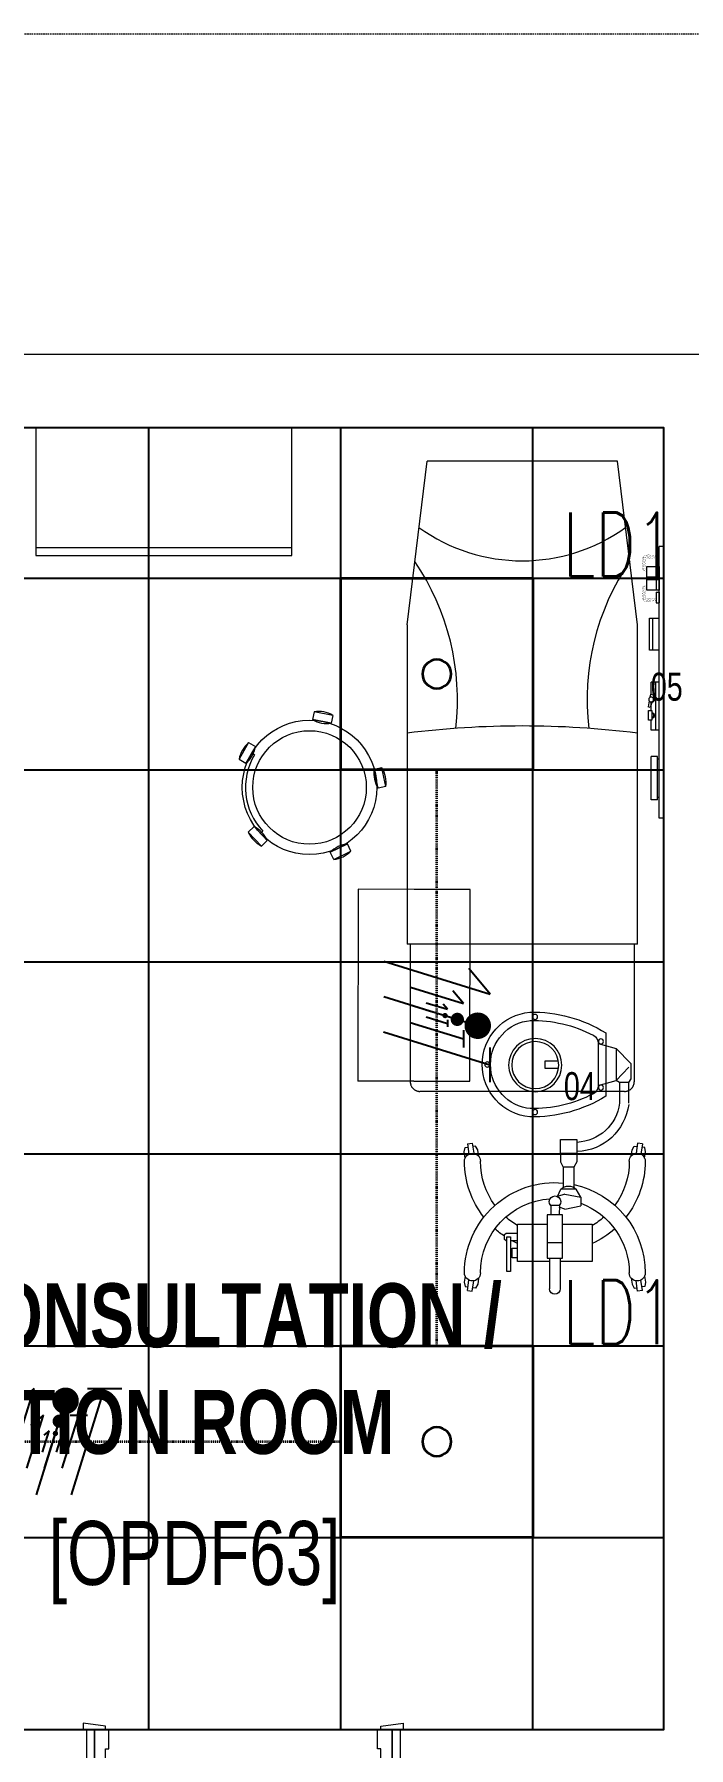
# Model space of a CAD drawing. Extents: x -12260 to 184725, y -29287 to 19916.
# Drawn here: x 17148 to 19193, y 4483 to 9840 of the extents above; entities that cross this region are included whole.
import ezdxf
from ezdxf.enums import TextEntityAlignment as Align

# ---------------------------------------------------------------- set-up
doc = ezdxf.new("R2010")
doc.units = 0
doc.header["$LTSCALE"] = 0.25
doc.linetypes.add('01-First Floor-FUR$0$HIDDEN', pattern=[9.525, 6.35, -3.175])
doc.linetypes.add('DASHDOT', pattern=[25.4, 12.7, -6.35, 0, -6.35])
for name, color, linetype, lineweight in [('01-First Floor-FUR$0$72_EGR_BASE_TEXT', 252, 'Continuous', 5), ('01-First Floor-FUR$0$72_EGR_EQP_TAG', 142, 'Continuous', 5), ('01-First Floor-FUR$0$LOADING', 253, 'Continuous', 5), ('01-First Floor-FUR$0$Proj', 251, 'Continuous', 5), ('01-First Floor-FUR$0$Walls', 251, 'Continuous', 5), ('01-First Floor-FUR$0$Wooden Joinery', 251, 'Continuous', 5), ('E-LITE-CIRC-NUMB', 6, 'Continuous', 25), ('E-LITE-CLNG', 150, 'Continuous', 35), ('E-LITE-CLNG-CNDT', 6, 'DASHDOT', 35), ('E-LITE-CTRL', 6, 'Continuous', 25), ('E-LITE-IDEN', 6, 'Continuous', 25), ('E-POWR-WIRE', 6, 'Continuous', 25), ('E-POWR-WIRE @ 100', 6, 'Continuous', 25), ('E-POWR-WIRE @ 20', 6, 'Continuous', 25), ('E-POWR-WIRE @ 50', 6, 'Continuous', 25)]:
    doc.layers.add(name, color=color, linetype=linetype, lineweight=lineweight)
doc.layers.add('01-First Floor-FUR$0$FALSE CEILING', color=251, linetype='Continuous')
doc.styles.add('01-First Floor-FUR$0$X3G_ENTITY_257CFD', font='swisscl.ttf', dxfattribs={"height": 200})
doc.styles.add('01-First Floor-FUR$0$X3G_ENTITY_9EC9', font='swisscl.ttf', dxfattribs={"height": 0.2})
doc.styles.add('01-First Floor-FUR$0$X3G_ENTITY_9F38', font='swisscl.ttf', dxfattribs={"height": 0.2})
doc.styles.add('DC_SIMPLEX', font='SIMPLEX.shx', dxfattribs={"width": 0.7})

# ---------------------------------------------------------------- blocks, each defined once
blk = doc.blocks.new('*U24')
blk.add_lwpolyline([(-300, 300), (-300, -300), (300, -300), (300, 300)], close=True)
blk.add_circle((0, 0), 45)
at = {"layer": 'E-LITE-CIRC-NUMB', "style": 'DC_SIMPLEX', "width": 0.7, "flags": 8}
blk.add_attdef('CIRCUIT', text='', height=200, rotation=0, dxfattribs=at).set_placement((-473.9, 300), align=Align.RIGHT)
at = {"layer": 'E-LITE-CTRL', "style": 'DC_SIMPLEX', "width": 0.7, "flags": 8}
blk.add_attdef('CONTROL', (1118.9, -935), '', height=200, rotation=360, dxfattribs=at)
at = {"layer": 'E-LITE-IDEN', "style": 'DC_SIMPLEX', "width": 0.7, "flags": 8}
blk.add_attdef('TYPE', (460.4, 457.6), '', height=200, rotation=360, dxfattribs=at)
blk = doc.blocks.new('*U39')
for p, q in [((-1.617, -1.658), (-0.587, 1.663)), ((-0.587, 1.663), (-1.389, 1.004)), ((-0.515, -1.66), (0.515, 1.66)), ((0.587, -1.663), (1.617, 1.658)), ((1.078, 1.659), (2.157, 1.657))]:
    blk.add_line(p, q)
at = {"const_width": 0.414}
blk.add_lwpolyline([(0.19, 1.278, 1), (0.604, 1.277, 1)], format="xyb", close=True, dxfattribs=at)
blk = doc.blocks.new('*U894')
at = {"layer": 'E-POWR-WIRE @ 100', "xscale": 100, "yscale": 100, "zscale": 100}
blk.add_blockref('*U39', (17206, 5440), dxfattribs=at)
at = {"layer": 'E-POWR-WIRE @ 20', "xscale": 20, "yscale": 20, "zscale": 20}
blk.add_blockref('*U39', (17206, 5440), dxfattribs=at)
at = {"layer": 'E-POWR-WIRE @ 50', "xscale": 50, "yscale": 50, "zscale": 50}
blk.add_blockref('*U39', (17206, 5440), dxfattribs=at)
blk = doc.blocks.new('*U40')
for p, q in [((-1.658, 1.617), (1.663, 0.587)), ((1.663, 0.587), (1.004, 1.389)), ((-1.66, 0.515), (1.66, -0.515)), ((-1.663, -0.587), (1.658, -1.617)), ((1.659, -1.078), (1.657, -2.157))]:
    blk.add_line(p, q)
at = {"const_width": 0.414}
blk.add_lwpolyline([(1.278, -0.19, 1), (1.277, -0.604, 1)], format="xyb", close=True, dxfattribs=at)
blk = doc.blocks.new('*U913')
at = {"layer": 'E-POWR-WIRE @ 100', "xscale": 100, "yscale": 100, "zscale": 100}
blk.add_blockref('*U40', (18406, 6780), dxfattribs=at)
at = {"layer": 'E-POWR-WIRE @ 20', "xscale": 20, "yscale": 20, "zscale": 20}
blk.add_blockref('*U40', (18406, 6780), dxfattribs=at)
at = {"layer": 'E-POWR-WIRE @ 50', "xscale": 50, "yscale": 50, "zscale": 50}
blk.add_blockref('*U40', (18406, 6780), dxfattribs=at)
blk = doc.blocks.new('01-First Floor-FUR$0$A$C72370EFE')
at = {"layer": '01-First Floor-FUR$0$Wooden Joinery'}
for p, q in [((-0.01, -0.04), (-0.02, -0.04)), ((-0.01, -0.03), (-0.01, -0.07)), ((0, -0.03), (-0.01, -0.03)), ((0.04, -0.03), (0.05, -0.03)), ((0.05, -0.03), (0.05, -0.07)), ((0.05, -0.04), (0.06, -0.04)), ((-0.05, -0.07), (-0.05, -0.16)), ((-0.03, -0.07), (-0.03, -0.16)), ((-0.01, -0.06), (-0.02, -0.06)), ((0, -0.07), (-0.01, -0.07)), ((0.04, -0.07), (0.05, -0.07)), ((0.05, -0.06), (0.06, -0.06)), ((0.07, -0.07), (0.07, -0.16)), ((0.09, -0.07), (0.09, -0.16)), ((-0.01, -0.17), (-0.02, -0.17)), ((-0.01, -0.19), (-0.02, -0.19)), ((-0.01, -0.17), (-0.01, -0.19)), ((0.05, -0.17), (0.06, -0.17)), ((0.05, -0.17), (0.05, -0.19)), ((0.05, -0.19), (0.06, -0.19))]:
    blk.add_line(p, q, dxfattribs=at)
for centre, radius, start, end in [((-0.02, -0.07), 0.03, 90, 180), ((0.06, -0.07), 0.03, 0, 90), ((-0.02, -0.07), 0.01, 90, 180), ((0.06, -0.07), 0.01, 0, 90), ((-0.02, -0.16), 0.03, 180, 270), ((-0.02, -0.16), 0.01, 180, 270), ((0.06, -0.16), 0.01, 270, 0), ((0.06, -0.16), 0.03, 270, 0)]:
    blk.add_arc(centre, radius, start, end, dxfattribs=at)
blk = doc.blocks.new('01-First Floor-FUR$0$A$C5DAD61B4')
at = {"layer": '01-First Floor-FUR$0$Wooden Joinery'}
for points in [[(80, 959.1), (80, 969.1), (10, 979.1), (10, 959.1)], [(940, 959.1), (940, 969.1), (1010, 979.1), (1010, 959.1)], [(70, 859.1), (70, 849.1), (0, 839.1), (0, 859.1)], [(120, 859.1), (120, 0), (80, 0), (80, 859.1)], [(950, 859.1), (950, 849.1), (1020, 839.1), (1020, 859.1)]]:
    blk.add_lwpolyline(points, close=True, dxfattribs=at)
for points in [[(45, 859.1), (45, 959.1), (20, 959.1), (20, 859.1), (45, 859.1)], [(45, 859.1), (80, 859.1), (80, 899.1), (90, 899.1), (90, 959.1), (45, 959.1), (45, 859.1)], [(975, 859.1), (940, 859.1), (940, 899.1), (930, 899.1), (930, 959.1), (975, 959.1), (975, 859.1)], [(975, 859.1), (975, 959.1), (1000, 959.1), (1000, 859.1), (975, 859.1)]]:
    blk.add_lwpolyline(points, dxfattribs=at)
blk.add_arc((80, 859.1), 860, 272.666, 0, dxfattribs=at)
at = {"layer": '01-First Floor-FUR$0$Wooden Joinery', "xscale": 999.9999999998854, "yscale": 999.9999999998854, "zscale": 999.9999999998854, "rotation": 180}
blk.add_blockref('01-First Floor-FUR$0$A$C72370EFE', (120, 0), dxfattribs=at)
blk = doc.blocks.new('01-First Floor-FUR$0$ME19011A-P')
for p, q in [((-0.425, 0), (0.425, 0)), ((-0.425, 0), (-0.425, -0.015)), ((0.425, 0), (0.425, -0.015)), ((-0.425, -0.015), (0.425, -0.015)), ((-0.3675, -0.0198), (-0.2325, -0.0198)), ((-0.3675, -0.0198), (-0.3675, -0.0399)), ((-0.3675, -0.0399), (-0.2325, -0.0399)), ((-0.36, -0.015), (-0.36, -0.0198)), ((-0.24, -0.015), (-0.24, -0.0198)), ((-0.2325, -0.0198), (-0.2325, -0.0399)), ((-0.15, -0.015), (-0.15, -0.04)), ((-0.15, -0.025), (0, -0.025)), ((-0.15, -0.04), (-0.1187, -0.04)), ((-0.0887, -0.04), (-0.0637, -0.04)), ((-0.0606, -0.0371), (-0.0787, -0.0432)), ((-0.0787, -0.0432), (-0.077, -0.0497)), ((-0.0582, -0.046), (-0.077, -0.0497)), ((-0.0402, -0.0312), (-0.0496, -0.0337)), ((-0.047, -0.0434), (-0.0376, -0.0409)), ((-0.0376, -0.0409), (-0.0402, -0.0312)), ((-0.0379, -0.04), (0, -0.04)), ((0, -0.015), (0, -0.04)), ((0.1, -0.015), (0.1, -0.045)), ((0.1, -0.035), (0.2, -0.035)), ((0.1, -0.045), (0.2, -0.045)), ((0.2, -0.045), (0.2, -0.015)), ((0.2818, -0.015), (0.2484, -0.015)), ((0.2484, -0.0243), (0.2484, -0.015)), ((0.2818, -0.0243), (0.2484, -0.0243)), ((0.2818, -0.0243), (0.2818, -0.015)), ((0.3211, -0.015), (0.2877, -0.015)), ((0.2877, -0.015), (0.2877, -0.0531)), ((0.3211, -0.0243), (0.2877, -0.0243)), ((0.2877, -0.0531), (0.3211, -0.0531)), ((0.3211, -0.0531), (0.3211, -0.015)), ((0.3623, -0.015), (0.3289, -0.015)), ((0.3289, -0.015), (0.3289, -0.0531)), ((0.3623, -0.0243), (0.3289, -0.0243)), ((0.3289, -0.0531), (0.3623, -0.0531)), ((0.3623, -0.0531), (0.3623, -0.015)), ((0.3682, -0.0243), (0.3682, -0.015)), ((0.3682, -0.015), (0.4016, -0.015)), ((0.3682, -0.0243), (0.4016, -0.0243)), ((0.4016, -0.0243), (0.4016, -0.015))]:
    blk.add_line(p, q)
blk.add_lwpolyline([(-0.1187, -0.0482), (-0.0887, -0.0482), (-0.0887, -0.0382), (-0.1187, -0.0382)], close=True)
at = {"color": 8, "const_width": 0.000601}
for points in [[(0.3044, -0.0531, -0.184574), (0.2977, -0.0636, -1.44364), (0.2961, -0.0581, -0.837915), (0.2969, -0.0664, -0.30536), (0.2839, -0.062, -1.584726), (0.2894, -0.0609, -0.253153), (0.2827, -0.0684, -0.874198), (0.2775, -0.0585, -0.915253), (0.2791, -0.0658, -0.223821), (0.2683, -0.0644, -1.703343), (0.272, -0.0597, -0.588962), (0.2621, -0.068, -0.717795), (0.2625, -0.0581, -0.983104), (0.2645, -0.0644, -0.326362), (0.2534, -0.0609, -0.758716), (0.2609, -0.0514, -0.906186), (0.2593, -0.0565, -0.189488), (0.2526, -0.0522, -0.7948), (0.2613, -0.0423, -1.223996), (0.2574, -0.047, -0.072149), (0.2534, -0.0403, -0.645886), (0.2609, -0.0324, -1.366917), (0.2574, -0.0371, -0.078415), (0.2542, -0.0308, -0.723006), (0.2613, -0.0256, -1.105484), (0.2582, -0.0292, -0.221197), (0.2566, -0.0243, -0.221197)], [(0.3456, -0.0531, 0.184574), (0.3523, -0.0636, 1.44364), (0.3539, -0.0581, 0.837915), (0.3531, -0.0664, 0.30536), (0.3661, -0.062, 1.584726), (0.3606, -0.0609, 0.253153), (0.3673, -0.0684, 0.874198), (0.3725, -0.0585, 0.915253), (0.3709, -0.0658, 0.223821), (0.3817, -0.0644, 1.703343), (0.378, -0.0597, 0.588962), (0.3879, -0.068, 0.717795), (0.3875, -0.0581, 0.983104), (0.3855, -0.0644, 0.326362), (0.3966, -0.0609, 0.758716), (0.3891, -0.0514, 0.906186), (0.3907, -0.0565, 0.189488), (0.3974, -0.0522, 0.7948), (0.3887, -0.0423, 1.223996), (0.3926, -0.047, 0.072149), (0.3966, -0.0403, 0.645886), (0.3891, -0.0324, 1.366917), (0.3926, -0.0371, 0.078415), (0.3958, -0.0308, 0.723006), (0.3887, -0.0256, 1.105484), (0.3918, -0.0292, 0.221197), (0.3934, -0.0243, 0.221197)]]:
    blk.add_lwpolyline(points, format="xyb", dxfattribs=at)
blk.add_circle((-0.0537, -0.04), 0.0075)
for centre, radius, start, end in [((-0.1037, -0.04), 0.01, 10.4593, 169.5407), ((-0.1037, -0.04), 0.0075, 14.0075, 165.9925), ((-0.0537, -0.04), 0.01, 45, 180)]:
    blk.add_arc(centre, radius, start, end)
blk = doc.blocks.new('01-First Floor-FUR$0$M.44.57.64')
at = {"layer": '01-First Floor-FUR$0$LOADING', "xscale": 1000.000000000002, "yscale": 1000.000000000002, "zscale": 1000.000000000002, "rotation": 225.9999036123427}
blk.add_blockref('01-First Floor-FUR$0$ME19011A-P', (-80806.9, 16720.7), dxfattribs=at)
blk = doc.blocks.new('01-First Floor-FUR$0$GF21027-P')
at = {"layer": '01-First Floor-FUR$0$LOADING'}
for p, q in [((0.4, 0.4), (-0.4, 0.4)), ((-0.4, 0.4), (-0.4, 0)), ((0.4, 0), (0.4, 0.4)), ((-0.4, 0.025), (0.4, 0.025)), ((-0.4, 0), (0.4, 0))]:
    blk.add_line(p, q, dxfattribs=at)
blk = doc.blocks.new('01-First Floor-FUR$0$HF10037B-P')
at = {"layer": '01-First Floor-FUR$0$LOADING'}
for p, q in [((0.2459, 0.134), (0.1859, 0.134)), ((0.1859, 0.134), (0.1859, 0.109)), ((0.2459, 0.109), (0.1859, 0.109)), ((0.2459, 0.134), (0.2459, 0.109)), ((0, 0), (-0.0142, -0.0583)), ((0, 0), (0.0243, -0.0059)), ((0.0243, -0.0059), (0.01, -0.0642)), ((0.4069, -0.0417), (0.4165, -0.0387)), ((0.4071, -0.0094), (0.431, -0.0018)), ((0.4071, -0.0094), (0.4255, -0.0665)), ((0.431, -0.0018), (0.4493, -0.0589)), ((-0.0142, -0.0583), (0.01, -0.0642)), ((0.4255, -0.0665), (0.4493, -0.0589)), ((0.0524, -0.2725), (0.0674, -0.2525)), ((0.0674, -0.2525), (0.1154, -0.2885)), ((0.3125, -0.2897), (0.362, -0.2558)), ((0.3761, -0.2764), (0.362, -0.2558)), ((0.0524, -0.2725), (0.1004, -0.3085)), ((0.1004, -0.3085), (0.1154, -0.2885)), ((0.3266, -0.3103), (0.3125, -0.2897)), ((0.3266, -0.3103), (0.3761, -0.2764)), ((0.3267, -0.268), (0.3323, -0.2763))]:
    blk.add_line(p, q, dxfattribs=at)
for radius in [0.21, 0.1775]:
    blk.add_circle((0.2161, -0.1014), radius, dxfattribs=at)
for centre, radius, start, end in [((0.2159, 0.0465), 0.0925, 71.0754, 108.9246), ((0.2159, 0.1965), 0.0925, 251.0754, 288.9246), ((0.0779, -0.0499), 0.0925, 147.3419, 185.1912), ((-0.0678, -0.0143), 0.0925, 327.3419, 5.1912), ((0.2161, -0.1014), 0.2, 303.6037, 17.3657), ((0.4996, -0.0113), 0.0925, 178.8412, 216.6904), ((0.3568, -0.057), 0.0925, 358.8412, 36.6904), ((0.0389, -0.3404), 0.0925, 34.1875, 72.0368), ((0.3867, -0.3449), 0.0925, 105.5121, 143.3614), ((0.1289, -0.2205), 0.0925, 214.1875, 252.0368), ((0.3019, -0.2212), 0.0925, 285.5121, 323.3614)]:
    blk.add_arc(centre, radius, start, end, dxfattribs=at)
blk = doc.blocks.new('01-First Floor-FUR$0$HF13902-P')
at = {"color": 8, "linetype": '01-First Floor-FUR$0$HIDDEN'}
for p, q in [((-0.35, -0.6824), (-0.35, -1.1124)), ((0.35, -0.6824), (0.35, -1.1124)), ((0.32, -1.1424), (-0.32, -1.1424))]:
    blk.add_line(p, q, dxfattribs=at)
at = {"linetype": 'Continuous'}
for points in [[(0.36, -0.5224), (0.36, -0.5224), (0.36, -0.5224), (0.36, -0.5224), (0.36, -0.5224), (0.36, -0.5224), (0.36, -0.5224), (0.36, -0.5224), (0.36, -0.5224), (0.36, -0.5224), (0.36, -0.5224), (0.36, -0.5224), (0.36, -0.5224), (0.36, -0.5224), (0.36, -0.5224), (0.36, -0.5224), (0.36, -0.5224), (0.36, -0.5224), (0.36, -0.5224), (0.36, -0.5224), (0.36, -0.5224), (0.36, -0.5224), (0.36, -0.5224), (0.36, -0.5224), (0.36, -0.5224), (0.36, -0.5224), (0.36, -0.5224), (0.36, -0.5224), (0.36, -0.5224), (0.36, -0.5224), (0.36, -0.5224), (0.36, -0.5224), (0.36, -0.5224), (0.36, -0.5224), (0.36, -0.5224), (0.36, -0.5224), (0.36, -0.5224), (0.36, -0.5224), (0.36, -0.5224), (0.36, -0.5224), (0.36, -0.5224), (0.36, -0.5224), (0.36, -0.5224), (0.36, -0.5224), (0.36, -0.5224), (0.36, -0.5224), (0.36, -0.5224), (0.36, -0.5224), (0.36, -0.5224), (0.36, -0.5224), (0.36, -0.5224), (0.36, -0.5224), (0.36, -0.5224), (0.36, -0.5224), (0.36, -0.5224), (0.36, -0.5224), (0.36, -0.5224), (0.36, -0.5224), (0.36, -0.5224), (0.36, -0.5224), (0.36, -0.5224), (0.36, -0.5224), (0.36, -0.5224), (0.36, -0.5224), (0.36, -0.5224), (0.36, -0.5224), (0.36, -0.5224), (0.36, -0.5224), (0.36, -0.5224), (0.36, -0.5224), (0.36, -0.5224), (0.36, -0.5224), (0.36, -0.5224), (0.36, -0.5224), (0.36, -0.5224), (0.36, -0.5224), (0.36, -0.5224), (0.36, -0.5224), (0.36, -0.5224), (0.36, -0.5224), (0.36, -0.5224), (0.36, -0.5224), (0.36, -0.5224), (0.36, -0.5224), (0.36, -0.5224), (0.36, -0.5224), (0.36, -0.5224), (0.36, -0.5224), (0.36, -0.5224), (0.36, -0.5224), (0.36, -0.5224), (0.36, -0.5224), (0.36, -0.5224), (0.36, -0.5224), (0.36, -0.5224), (0.36, -0.5224), (0.36, -0.5224), (0.36, -0.5224), (0.36, -0.5224), (0.36, -0.5224), (0.36, -0.5224), (0.36, -0.5224), (0.36, -0.5224), (0.36, -0.5224), (0.36, -0.5224), (0.36, -0.5224), (0.36, -0.5224), (0.36, -0.5224), (0.36, -0.5224), (0.36, -0.5224), (0.36, -0.5224), (0.36, -0.5224), (0.36, -0.5224), (0.36, -0.5224), (0.36, -0.5224), (0.36, -0.5224), (0.36, -0.5224), (0.36, -0.5224), (0.36, -0.5224), (0.36, -0.5224), (0.36, -0.5224), (0.36, -0.5224), (0.36, -0.5224), (0.36, -0.5224), (0.36, -0.5224), (0.36, -0.5224), (0.36, -0.5224), (0.36, -0.5224), (0.36, -0.5224), (0.36, -0.5224), (0.36, -0.5224), (0.36, -0.5224), (0.36, -0.5224), (0.36, -0.5224), (0.36, -0.5224), (0.36, -0.5224), (0.36, -0.5224), (0.36, -0.5224), (0.36, -0.5224), (0.36, -0.5224), (0.36, -0.5224), (0.36, -0.5224), (0.36, -0.5224), (0.36, -0.5224), (0.36, -0.5224), (0.36, -0.5224), (0.36, -0.5224), (0.36, -0.5224), (0.36, -0.5224), (0.36, -0.5224), (0.36, -0.5224), (0.36, -0.5224), (0.36, -0.5224), (0.36, -0.5224), (0.36, -0.5224), (0.36, -0.5224), (0.36, -0.5224), (0.36, -0.5224), (0.36, -0.5224), (0.36, -0.5224), (0.36, -0.5224), (0.36, -0.5224), (0.36, -0.5224), (0.36, -0.5224), (0.36, -0.5224), (0.36, -0.5224), (0.36, -0.5224), (0.36, -0.5224), (0.36, -0.5224), (0.36, -0.5224), (0.36, -0.5224), (0.36, -0.5224), (0.36, -0.5224), (0.36, -0.5224), (0.36, -0.5224), (0.36, -0.5224), (0.36, -0.5224), (0.36, -0.5224), (0.36, -0.5224), (0.36, -0.5224), (0.36, -0.5224), (0.36, -0.5224), (0.36, -0.5224), (0.36, -0.5224), (0.36, -0.5224), (0.36, -0.5224), (0.36, -0.5224), (0.36, -0.5224), (0.36, -0.5224), (0.36, -0.5224), (0.36, -0.5224), (0.36, -0.5224), (0.36, -0.5224), (0.36, -0.5224), (0.36, -0.5224), (0.36, -0.5224), (0.36, -0.5224), (0.36, -0.5224), (0.36, -0.5224), (0.36, -0.5224), (0.36, -0.5224), (0.36, -0.5224), (0.36, -0.5224), (0.36, -0.5224), (0.36, -0.5224), (0.36, -0.5224), (0.36, -0.5224), (0.36, -0.5224), (0.36, -0.5224), (0.36, -0.5224), (0.36, -0.5224), (0.36, -0.5224), (0.36, -0.5224), (0.36, -0.5224), (0.36, -0.5224), (0.36, -0.5224), (0.36, -0.5224), (0.36, -0.5224), (0.36, -0.5224)], [(0.36, -0.5224), (0.36, -0.5224), (0.36, -0.5224), (0.36, -0.5224), (0.36, -0.5224), (0.36, -0.5224), (0.36, -0.5224), (0.36, -0.5224), (0.36, -0.5224), (0.36, -0.5224), (0.36, -0.5224), (0.36, -0.5224), (0.36, -0.5224), (0.36, -0.5224), (0.36, -0.5224), (0.36, -0.5224), (0.36, -0.5224), (0.36, -0.5224), (0.36, -0.5224), (0.36, -0.5224), (0.36, -0.5224), (0.36, -0.5224), (0.36, -0.5224), (0.36, -0.5224), (0.36, -0.5224), (0.36, -0.5224), (0.36, -0.5224), (0.36, -0.5224), (0.36, -0.5224), (0.36, -0.5224), (0.36, -0.5224), (0.36, -0.5224), (0.36, -0.5224), (0.36, -0.5224), (0.36, -0.5224), (0.36, -0.5224), (0.36, -0.5224), (0.36, -0.5224), (0.36, -0.5224), (0.36, -0.5224), (0.36, -0.5224), (0.36, -0.5224), (0.36, -0.5224), (0.36, -0.5224), (0.36, -0.5224), (0.36, -0.5224), (0.36, -0.5224), (0.36, -0.5224), (0.36, -0.5224), (0.36, -0.5224), (0.36, -0.5224), (0.36, -0.5224), (0.36, -0.5224), (0.36, -0.5224), (0.36, -0.5224), (0.36, -0.5224), (0.36, -0.5224), (0.36, -0.5224), (0.36, -0.5224), (0.36, -0.5224), (0.36, -0.5224), (0.36, -0.5224), (0.36, -0.5224), (0.36, -0.5224), (0.36, -0.5224), (0.36, -0.5224), (0.36, -0.5224), (0.36, -0.5224), (0.36, -0.5224), (0.36, -0.5224), (0.36, -0.5224), (0.36, -0.5224), (0.36, -0.5224), (0.36, -0.5224), (0.36, -0.5224), (0.36, -0.5224), (0.36, -0.5224), (0.36, -0.5224), (0.36, -0.5224), (0.36, -0.5224), (0.36, -0.5224), (0.36, -0.5224), (0.36, -0.5224), (0.36, -0.5224), (0.36, -0.5224), (0.36, -0.5224), (0.36, -0.5224), (0.36, -0.5224), (0.36, -0.5224), (0.36, -0.5224), (0.36, -0.5224), (0.36, -0.5224), (0.36, -0.5224), (0.36, -0.5224), (0.36, -0.5224), (0.36, -0.5224), (0.36, -0.5224), (0.36, -0.5224), (0.36, -0.5224), (0.36, -0.5224), (0.36, -0.5224), (0.36, -0.5224), (0.36, -0.5224), (0.36, -0.5224), (0.36, -0.5224), (0.36, -0.5224), (0.36, -0.5224), (0.36, -0.5224), (0.36, -0.5224), (0.36, -0.5224), (0.36, -0.5224), (0.36, -0.5224), (0.36, -0.5224), (0.36, -0.5224), (0.36, -0.5224), (0.36, -0.5224), (0.36, -0.5224), (0.36, -0.5224), (0.36, -0.5224), (0.36, -0.5224), (0.36, -0.5224), (0.36, -0.5224), (0.36, -0.5224), (0.36, -0.5224), (0.36, -0.5224), (0.36, -0.5224), (0.36, -0.5224), (0.36, -0.5224), (0.36, -0.5224), (0.36, -0.5224), (0.36, -0.5224), (0.36, -0.5224), (0.36, -0.5224), (0.36, -0.5224), (0.36, -0.5224), (0.36, -0.5224), (0.36, -0.5224), (0.36, -0.5224), (0.36, -0.5224), (0.36, -0.5224), (0.36, -0.5224), (0.36, -0.5224), (0.36, -0.5224), (0.36, -0.5224), (0.36, -0.5224), (0.36, -0.5224), (0.36, -0.5224), (0.36, -0.5224), (0.36, -0.5224), (0.36, -0.5224), (0.36, -0.5224), (0.36, -0.5224), (0.36, -0.5224), (0.36, -0.5224), (0.36, -0.5224), (0.36, -0.5224), (0.36, -0.5224), (0.36, -0.5224), (0.36, -0.5224), (0.36, -0.5224), (0.36, -0.5224), (0.36, -0.5224), (0.36, -0.5224), (0.36, -0.5224), (0.36, -0.5224), (0.36, -0.5224), (0.36, -0.5224), (0.36, -0.5224), (0.36, -0.5224), (0.36, -0.5224), (0.36, -0.5224), (0.36, -0.5224), (0.36, -0.5224), (0.36, -0.5224), (0.36, -0.5224), (0.36, -0.5224), (0.36, -0.5224), (0.36, -0.5224), (0.36, -0.5224), (0.36, -0.5224), (0.36, -0.5224), (0.36, -0.5224), (0.36, -0.5224), (0.36, -0.5224), (0.36, -0.5224), (0.36, -0.5224), (0.36, -0.5224), (0.36, -0.5224), (0.36, -0.5224), (0.36, -0.5224), (0.36, -0.5224), (0.36, -0.5224), (0.36, -0.5224), (0.36, -0.5224), (0.36, -0.5224), (0.36, -0.5224), (0.36, -0.5224), (0.36, -0.5224), (0.36, -0.5224), (0.36, -0.5224), (0.36, -0.5224), (0.36, -0.5224), (0.36, -0.5224), (0.36, -0.5224), (0.36, -0.5224), (0.36, -0.5224), (0.36, -0.5224), (0.36, -0.5224), (0.36, -0.5224), (0.36, -0.5224), (0.36, -0.5224), (0.36, -0.5224), (0.36, -0.5224), (0.36, -0.5224)], [(0.36, -0.5224), (0.36, -0.5224), (0.36, -0.5224), (0.36, -0.5224), (0.36, -0.5224), (0.36, -0.5224), (0.36, -0.5224), (0.36, -0.5224), (0.36, -0.5224), (0.36, -0.5224), (0.36, -0.5224), (0.36, -0.5224), (0.36, -0.5224), (0.36, -0.5224), (0.36, -0.5224), (0.36, -0.5224), (0.36, -0.5224), (0.36, -0.5224), (0.36, -0.5224), (0.36, -0.5224), (0.36, -0.5224), (0.36, -0.5224), (0.36, -0.5224), (0.36, -0.5224), (0.36, -0.5224), (0.36, -0.5224), (0.36, -0.5224), (0.36, -0.5224), (0.36, -0.5224), (0.36, -0.5224), (0.36, -0.5224), (0.36, -0.5224), (0.36, -0.5224), (0.36, -0.5224), (0.36, -0.5224), (0.36, -0.5224), (0.36, -0.5224), (0.36, -0.5224), (0.36, -0.5224), (0.36, -0.5224), (0.36, -0.5224), (0.36, -0.5224), (0.36, -0.5224), (0.36, -0.5224), (0.36, -0.5224), (0.36, -0.5224), (0.36, -0.5224), (0.36, -0.5224), (0.36, -0.5224), (0.36, -0.5224), (0.36, -0.5224), (0.36, -0.5224), (0.36, -0.5224), (0.36, -0.5224), (0.36, -0.5224), (0.36, -0.5224), (0.36, -0.5224), (0.36, -0.5224), (0.36, -0.5224), (0.36, -0.5224), (0.36, -0.5224), (0.36, -0.5224), (0.36, -0.5224), (0.36, -0.5224), (0.36, -0.5224), (0.36, -0.5224), (0.36, -0.5224), (0.36, -0.5224), (0.36, -0.5224), (0.36, -0.5224), (0.36, -0.5224), (0.36, -0.5224), (0.36, -0.5224), (0.36, -0.5224), (0.36, -0.5224), (0.36, -0.5224), (0.36, -0.5224), (0.36, -0.5224), (0.36, -0.5224), (0.36, -0.5224), (0.36, -0.5224), (0.36, -0.5224), (0.36, -0.5224), (0.36, -0.5224), (0.36, -0.5224), (0.36, -0.5224), (0.36, -0.5224), (0.36, -0.5224), (0.36, -0.5224), (0.36, -0.5224), (0.36, -0.5224), (0.36, -0.5224), (0.36, -0.5224), (0.36, -0.5224), (0.36, -0.5224), (0.36, -0.5224), (0.36, -0.5224), (0.36, -0.5224), (0.36, -0.5224), (0.36, -0.5224), (0.36, -0.5224), (0.36, -0.5224), (0.36, -0.5224), (0.36, -0.5224), (0.36, -0.5224), (0.36, -0.5224), (0.36, -0.5224), (0.36, -0.5224), (0.36, -0.5224), (0.36, -0.5224), (0.36, -0.5224), (0.36, -0.5224), (0.36, -0.5224), (0.36, -0.5224), (0.36, -0.5224), (0.36, -0.5224), (0.36, -0.5224), (0.36, -0.5224), (0.36, -0.5224), (0.36, -0.5224), (0.36, -0.5224), (0.36, -0.5224), (0.36, -0.5224), (0.36, -0.5224), (0.36, -0.5224), (0.36, -0.5224), (0.36, -0.5224), (0.36, -0.5224), (0.36, -0.5224), (0.36, -0.5224), (0.36, -0.5224), (0.36, -0.5224), (0.36, -0.5224), (0.36, -0.5224), (0.36, -0.5224), (0.36, -0.5224), (0.36, -0.5224), (0.36, -0.5224), (0.36, -0.5224), (0.36, -0.5224), (0.36, -0.5224), (0.36, -0.5224), (0.36, -0.5224), (0.36, -0.5224), (0.36, -0.5224), (0.36, -0.5224), (0.36, -0.5224), (0.36, -0.5224), (0.36, -0.5224), (0.36, -0.5224), (0.36, -0.5224), (0.36, -0.5224), (0.36, -0.5224), (0.36, -0.5224), (0.36, -0.5224), (0.36, -0.5224), (0.36, -0.5224), (0.36, -0.5224), (0.36, -0.5224), (0.36, -0.5224), (0.36, -0.5224), (0.36, -0.5224), (0.36, -0.5224), (0.36, -0.5224), (0.36, -0.5224), (0.36, -0.5224), (0.36, -0.5224), (0.36, -0.5224), (0.36, -0.5224), (0.36, -0.5224), (0.36, -0.5224), (0.36, -0.5224), (0.36, -0.5224), (0.36, -0.5224), (0.36, -0.5224), (0.36, -0.5224), (0.36, -0.5224), (0.36, -0.5224), (0.36, -0.5224), (0.36, -0.5224), (0.36, -0.5224), (0.36, -0.5224), (0.36, -0.5224), (0.36, -0.5224), (0.36, -0.5224), (0.36, -0.5224), (0.36, -0.5224), (0.36, -0.5224), (0.36, -0.5224), (0.36, -0.5224), (0.36, -0.5224), (0.36, -0.5224), (0.36, -0.5224), (0.36, -0.5224), (0.36, -0.5224), (0.36, -0.5224), (0.36, -0.5224), (0.36, -0.5224), (0.36, -0.5224), (0.36, -0.5224), (0.36, -0.5224), (0.36, -0.5224), (0.36, -0.5224), (0.36, -0.5224), (0.36, -0.5224), (0.36, -0.5224), (0.36, -0.5224), (0.36, -0.5224), (0.36, -0.5224), (0.36, -0.5224), (0.36, -0.5224), (0.36, -0.5224), (0.36, -0.5224), (0.36, -0.5224), (0.36, -0.5224), (0.36, -0.5224), (0.36, -0.5224), (0.36, -0.5224), (0.36, -0.5224), (0.36, -0.5224), (0.36, -0.5224), (0.36, -0.5224), (0.36, -0.5224), (0.36, -0.5224), (0.36, -0.5224), (0.36, -0.5224), (0.36, -0.5224), (0.36, -0.5224), (0.36, -0.5224), (0.36, -0.5224), (0.36, -0.5224), (0.36, -0.5224), (0.36, -0.5224), (0.36, -0.5224), (0.36, -0.5224), (0.36, -0.5224), (0.36, -0.5224), (0.36, -0.5224), (0.36, -0.5224), (0.36, -0.5224), (0.36, -0.5224), (0.36, -0.5224), (0.36, -0.5224), (0.36, -0.5224), (0.36, -0.5224), (0.36, -0.5224), (0.36, -0.5224), (0.36, -0.5224), (0.36, -0.5224), (0.36, -0.5224), (0.36, -0.5224), (0.36, -0.5224), (0.36, -0.5224), (0.36, -0.5224), (0.36, -0.5224), (0.36, -0.5224), (0.36, -0.5224), (0.36, -0.5224), (0.36, -0.5224), (0.36, -0.5224), (0.36, -0.5224), (0.36, -0.5224), (0.36, -0.5224), (0.36, -0.5224), (0.36, -0.5224), (0.36, -0.5224), (0.36, -0.5224), (0.36, -0.5224), (0.36, -0.5224), (0.36, -0.5224), (0.36, -0.5224), (0.36, -0.5224), (0.36, -0.5224), (0.36, -0.5224), (0.36, -0.5224), (0.36, -0.5224), (0.36, -0.5224)]]:
    blk.add_lwpolyline(points, close=True, dxfattribs=at)
for points in [[(0.36, -0.5224), (0.36, -0.5224), (0.36, -0.5224), (0.36, -0.5224), (0.36, -0.5224), (0.36, -0.5224), (0.36, -0.5224), (0.36, -0.5224)], [(0.36, -0.5224), (0.36, -0.5224), (0.36, -0.5224), (0.36, -0.5224), (0.36, -0.5224), (0.36, -0.5224), (0.36, -0.5224), (0.36, -0.5224), (0.36, -0.5224), (0.36, -0.5224), (0.36, -0.5224), (0.36, -0.5224), (0.36, -0.5224), (0.36, -0.5224), (0.36, -0.5224), (0.36, -0.5224), (0.36, -0.5224), (0.36, -0.5224), (0.36, -0.5224), (0.36, -0.5224), (0.36, -0.5224), (0.36, -0.5224), (0.36, -0.5224), (0.36, -0.5224), (0.36, -0.5224), (0.36, -0.5224), (0.36, -0.5224), (0.36, -0.5224), (0.36, -0.5224), (0.36, -0.5224), (0.36, -0.5224), (0.36, -0.5224), (0.36, -0.5224), (0.36, -0.5224), (0.36, -0.5224), (0.36, -0.5224), (0.36, -0.5224), (0.36, -0.5224), (0.36, -0.5224), (0.36, -0.5224), (0.36, -0.5224), (0.36, -0.5224), (0.36, -0.5224), (0.36, -0.5224), (0.36, -0.5224), (0.36, -0.5224), (0.36, -0.5224), (0.36, -0.5224), (0.36, -0.5224), (0.36, -0.5224), (0.36, -0.5224), (0.36, -0.5224), (0.36, -0.5224), (0.36, -0.5224), (0.36, -0.5224), (0.36, -0.5224), (0.36, -0.5224), (0.36, -0.5224), (0.36, -0.5224), (0.36, -0.5224), (0.36, -0.5224), (0.36, -0.5224), (0.36, -0.5224), (0.36, -0.5224), (0.36, -0.5224), (0.36, -0.5224), (0.36, -0.5224), (0.36, -0.5224), (0.36, -0.5224), (0.36, -0.5224), (0.36, -0.5224), (0.36, -0.5224), (0.36, -0.5224), (0.36, -0.5224), (0.36, -0.5224), (0.36, -0.5224), (0.36, -0.5224), (0.36, -0.5224), (0.36, -0.5224), (0.36, -0.5224), (0.36, -0.5224), (0.36, -0.5224), (0.36, -0.5224), (0.36, -0.5224), (0.36, -0.5224), (0.36, -0.5224), (0.36, -0.5224), (0.36, -0.5224), (0.36, -0.5224), (0.36, -0.5224), (0.36, -0.5224), (0.36, -0.5224), (0.36, -0.5224), (0.36, -0.5224), (0.36, -0.5224), (0.36, -0.5224), (0.36, -0.5224), (0.36, -0.5224), (0.36, -0.5224), (0.36, -0.5224), (0.36, -0.5224), (0.36, -0.5224), (0.36, -0.5224), (0.36, -0.5224), (0.36, -0.5224), (0.36, -0.5224), (0.36, -0.5224), (0.36, -0.5224), (0.36, -0.5224), (0.36, -0.5224), (0.36, -0.5224)], [(0.36, -0.5224), (0.36, -0.5224), (0.36, -0.5224), (0.36, -0.5224), (0.36, -0.5224), (0.36, -0.5224), (0.36, -0.5224), (0.36, -0.5224), (0.36, -0.5224), (0.36, -0.5224), (0.36, -0.5224), (0.36, -0.5224), (0.36, -0.5224), (0.36, -0.5224), (0.36, -0.5224), (0.36, -0.5224), (0.36, -0.5224)], [(0.36, -0.5224), (0.36, -0.5224), (0.36, -0.5224), (0.36, -0.5224), (0.36, -0.5224), (0.36, -0.5224), (0.36, -0.5224)], [(0.36, -0.5224), (0.36, -0.5224), (0.36, -0.5224), (0.36, -0.5224), (0.36, -0.5224), (0.36, -0.5224), (0.36, -0.5224), (0.36, -0.5224), (0.36, -0.5224), (0.36, -0.5224), (0.36, -0.5224), (0.36, -0.5224)], [(0.36, -0.5224), (0.36, -0.5224), (0.36, -0.5224), (0.36, -0.5224), (0.36, -0.5224), (0.36, -0.5224), (0.36, -0.5224), (0.36, -0.5224), (0.36, -0.5224), (0.36, -0.5224), (0.36, -0.5224), (0.36, -0.5224), (0.36, -0.5224), (0.36, -0.5224), (0.36, -0.5224), (0.36, -0.5224), (0.36, -0.5224), (0.36, -0.5224), (0.36, -0.5224), (0.36, -0.5224), (0.36, -0.5224), (0.36, -0.5224), (0.36, -0.5224), (0.36, -0.5224), (0.36, -0.5224), (0.36, -0.5224), (0.36, -0.5224), (0.36, -0.5224), (0.36, -0.5224), (0.36, -0.5224), (0.36, -0.5224), (0.36, -0.5224), (0.36, -0.5224), (0.36, -0.5224), (0.36, -0.5224), (0.36, -0.5224), (0.36, -0.5224), (0.36, -0.5224), (0.36, -0.5224), (0.36, -0.5224), (0.36, -0.5224), (0.36, -0.5224), (0.36, -0.5224), (0.36, -0.5224), (0.36, -0.5224), (0.36, -0.5224), (0.36, -0.5224), (0.36, -0.5224), (0.36, -0.5224), (0.36, -0.5224), (0.36, -0.5224), (0.36, -0.5224), (0.36, -0.5224), (0.36, -0.5224), (0.36, -0.5224), (0.36, -0.5224), (0.36, -0.5224), (0.36, -0.5224), (0.36, -0.5224), (0.36, -0.5224), (0.36, -0.5224), (0.36, -0.5224), (0.36, -0.5224), (0.36, -0.5224), (0.36, -0.5224), (0.36, -0.5224), (0.36, -0.5224), (0.36, -0.5224), (0.36, -0.5224), (0.36, -0.5224), (0.36, -0.5224), (0.36, -0.5224), (0.36, -0.5224), (0.36, -0.5224), (0.36, -0.5224), (0.36, -0.5224), (0.36, -0.5224), (0.36, -0.5224), (0.36, -0.5224), (0.36, -0.5224), (0.36, -0.5224), (0.36, -0.5224), (0.36, -0.5224), (0.36, -0.5224), (0.36, -0.5224), (0.36, -0.5224), (0.36, -0.5224), (0.36, -0.5224), (0.36, -0.5224)], [(0.36, -0.5224), (0.36, -0.5224), (0.36, -0.5224), (0.36, -0.5224), (0.36, -0.5224), (0.36, -0.5224), (0.36, -0.5224), (0.36, -0.5224), (0.36, -0.5224), (0.36, -0.5224)], [(0.36, -0.5224), (0.36, -0.5224), (0.36, -0.5224), (0.36, -0.5224), (0.36, -0.5224), (0.36, -0.5224), (0.36, -0.5224), (0.36, -0.5224), (0.36, -0.5224), (0.36, -0.5224)], [(0.36, -0.5224), (0.36, -0.5224), (0.36, -0.5224), (0.36, -0.5224), (0.36, -0.5224), (0.36, -0.5224), (0.36, -0.5224), (0.36, -0.5224), (0.36, -0.5224), (0.36, -0.5224), (0.36, -0.5224), (0.36, -0.5224), (0.36, -0.5224), (0.36, -0.5224), (0.36, -0.5224)], [(0.36, -0.5224), (0.36, -0.5224), (0.36, -0.5224), (0.36, -0.5224), (0.36, -0.5224), (0.36, -0.5224), (0.36, -0.5224), (0.36, -0.5224), (0.36, -0.5224), (0.36, -0.5224)], [(0.36, -0.5224), (0.36, -0.5224), (0.36, -0.5224), (0.36, -0.5224), (0.36, -0.5224), (0.36, -0.5224), (0.36, -0.5224)], [(0.36, -0.5224), (0.36, -0.5224), (0.36, -0.5224), (0.36, -0.5224), (0.36, -0.5224), (0.36, -0.5224), (0.36, -0.5224), (0.36, -0.5224), (0.36, -0.5224), (0.36, -0.5224)], [(0.36, -0.5224), (0.36, -0.5224), (0.36, -0.5224), (0.36, -0.5224), (0.36, -0.5224), (0.36, -0.5224), (0.36, -0.5224), (0.36, -0.5224), (0.36, -0.5224), (0.36, -0.5224), (0.36, -0.5224), (0.36, -0.5224), (0.36, -0.5224), (0.36, -0.5224), (0.36, -0.5224), (0.36, -0.5224), (0.36, -0.5224), (0.36, -0.5224)], [(0.36, -0.5224), (0.36, -0.5224), (0.36, -0.5224), (0.36, -0.5224), (0.36, -0.5224), (0.36, -0.5224), (0.36, -0.5224), (0.36, -0.5224), (0.36, -0.5224)]]:
    blk.add_lwpolyline(points, dxfattribs=at)
blk.add_circle((0.36, -0.5224), 0.000000101)
at = {"color": 8}
for centre, radius, start, end in [((0, 1.0679), 0.5515, 234.1788, 305.8212), ((-0.9704, 0.0819), 0.7679, 353.3222, 34.2669), ((0.9704, 0.0819), 0.7679, 145.7331, 186.6778), ((0, -2.9071), 2.9071, 82.8865, 97.1135)]:
    blk.add_arc(centre, radius, start, end, dxfattribs=at)
at = {"color": 8, "linetype": '01-First Floor-FUR$0$HIDDEN'}
for centre, start, end in [((-0.32, -1.1124), 180, 270), ((0.32, -1.1124), 270, 0)]:
    blk.add_arc(centre, 0.03, start, end, dxfattribs=at)
at = {"layer": '01-First Floor-FUR$0$LOADING'}
for p, q in [((-0.36, 0.3161), (-0.2975, 0.8276)), ((0.2975, 0.8276), (-0.2975, 0.8276)), ((0.36, 0.3161), (0.2975, 0.8276)), ((-0.36, 0.3161), (-0.36, -0.6824)), ((0.36, -0.6824), (0.36, 0.3161)), ((0.36, -0.6824), (-0.36, -0.6824))]:
    blk.add_line(p, q, dxfattribs=at)
blk = doc.blocks.new('01-First Floor-FUR$0$HF11772-P')
at = {"layer": '01-First Floor-FUR$0$LOADING'}
for p, q in [((0.6, 0.35), (0, 0.35)), ((0, 0.175), (0, 0.35)), ((0.6, 0.175), (0.6, 0.35)), ((0, 0.175), (0, 0)), ((0.6, 0), (0.6, 0.175)), ((0, 0), (0.6, 0))]:
    blk.add_line(p, q, dxfattribs=at)
blk = doc.blocks.new('01-First Floor-FUR$0$mobile light')
at = {"layer": '01-First Floor-FUR$0$LOADING'}
for p, q in [((1883.78, -497.56), (1883.65, -498.45)), ((1885.1, -497.29), (1883.78, -497.56)), ((1887.04, -497.59), (1885.1, -497.29)), ((1923.94, -497.59), (1925.88, -497.29)), ((1925.88, -497.29), (1927.2, -497.56)), ((1927.2, -497.56), (1927.33, -498.45)), ((1882.58, -498.29), (1882.35, -499.8)), ((1882.35, -499.8), (1885.55, -500.28)), ((1882.58, -498.29), (1885.78, -498.78)), ((1883.28, -500.85), (1883.42, -499.96)), ((1884.47, -501.5), (1883.28, -500.85)), ((1886.4, -501.79), (1884.47, -501.5)), ((1924.58, -501.79), (1926.52, -501.5)), ((1928.41, -498.29), (1925.2, -498.78)), ((1928.63, -499.8), (1925.43, -500.28)), ((1926.52, -501.5), (1927.7, -500.85)), ((1927.7, -500.85), (1927.56, -499.96)), ((1928.41, -498.29), (1928.63, -499.8)), ((1947.59, -502.62), (1941.09, -502.62)), ((1948.76, -501.94), (1947.59, -502.62)), ((1947.59, -502.62), (1947.59, -505.45)), ((1948.15, -506.5), (1952.41, -502.55)), ((1953.47, -501.94), (1948.76, -501.94)), ((1958.23, -506.5), (1953.47, -501.94)), ((1947.59, -505.45), (1941.09, -505.45)), ((1946.6, -512.08), (1948.15, -506.5)), ((1947.59, -505.45), (1948.15, -506.5)), ((1958.23, -506.5), (1948.15, -506.5)), ((1959.78, -512.08), (1958.23, -506.5)), ((1963.08, -509.67), (1943.3, -509.67)), ((1959.78, -512.08), (1946.6, -512.08)), ((1908.01, -522.53), (1909, -517.55)), ((1911.69, -517.55), (1909, -517.55)), ((1912.69, -522.53), (1911.69, -517.55)), ((1911.69, -517.55), (1914.17, -518.99)), ((1914.17, -518.99), (1914.17, -523.77)), ((1922.73, -518.8), (1921.08, -519.69)), ((1925.38, -518.8), (1922.73, -518.8)), ((1892.68, -523.97), (1883.05, -523.97)), ((1892.68, -528.06), (1892.68, -523.24)), ((1892.68, -523.24), (1906.16, -523.24)), ((1897.5, -528.06), (1897.5, -523.24)), ((1906.16, -523.24), (1906.16, -528.06)), ((1909.15, -524.25), (1906.16, -524.32)), ((1908.01, -522.53), (1908.62, -524.28)), ((1909.15, -524.25), (1909.15, -526.94)), ((1912.69, -522.53), (1911.9, -524.78)), ((1911.9, -524.78), (1914.17, -523.77)), ((1921.08, -519.69), (1914.74, -519.69)), ((1921.08, -523.01), (1914.77, -523.01)), ((1921.08, -519.69), (1921.08, -523.01)), ((1921.08, -519.69), (1921.08, -523.01)), ((1922.73, -523.93), (1921.08, -523.04)), ((1925.38, -523.93), (1922.73, -523.93)), ((1892.68, -527.34), (1883.05, -527.34)), ((1906.16, -528.06), (1892.68, -528.06)), ((1909.15, -526.94), (1906.16, -526.87)), ((1882.35, -551.47), (1885.55, -550.99)), ((1882.58, -552.98), (1882.35, -551.47)), ((1884.47, -549.77), (1883.28, -550.42)), ((1883.28, -550.42), (1883.42, -551.31)), ((1886.4, -549.48), (1884.47, -549.77)), ((1924.58, -549.48), (1926.52, -549.77)), ((1928.63, -551.47), (1925.43, -550.99)), ((1926.52, -549.77), (1927.7, -550.42)), ((1927.7, -550.42), (1927.56, -551.31)), ((1928.41, -552.98), (1928.63, -551.47)), ((1882.58, -552.98), (1885.78, -552.5)), ((1883.78, -553.71), (1883.65, -552.82)), ((1885.1, -553.98), (1883.78, -553.71)), ((1887.04, -553.69), (1885.1, -553.98)), ((1923.94, -553.69), (1925.88, -553.98)), ((1928.41, -552.98), (1925.2, -552.5)), ((1925.88, -553.98), (1927.2, -553.71)), ((1927.2, -553.71), (1927.33, -552.82))]:
    blk.add_line(p, q, dxfattribs=at)
for points in [[(1903.33, -523.24), (1903.33, -514.02), (1891.61, -514.02), (1891.61, -523.97)], [(1954.27, -524.55), (1954.27, -528.82), (1952.05, -528.82), (1952.05, -524.5)], [(1891.61, -527.34), (1891.61, -537.34), (1903.33, -537.34), (1903.33, -528.06)], [(1892.74, -537.34), (1892.74, -539.04), (1895.76, -539.04), (1895.76, -537.34)], [(1898.05, -537.34), (1898.05, -539.5)], [(1898.05, -540.63), (1898.05, -540.87), (1898.53, -541.35), (1900.02, -541.35), (1900.5, -540.87), (1900.5, -537.34)]]:
    blk.add_lwpolyline(points, dxfattribs=at)
for points in [[(1929.78, -518.8), (1925.38, -518.8), (1925.38, -523.93), (1929.78, -523.93)], [(1899.3, -539.5), (1888.5, -539.5), (1888.5, -540.63), (1899.3, -540.63)]]:
    blk.add_lwpolyline(points, close=True, dxfattribs=at)
for centre, radius in [((1945.96, -511.25), 0.793), ((1960.42, -511.25), 0.793), ((1953.01, -531.79), 8.32), ((1953.01, -531.79), 7.35), ((1938.31, -531.85), 0.793), ((1968.07, -531.85), 0.793), ((1953.19, -546.77), 0.793)]:
    blk.add_circle(centre, radius, dxfattribs=at)
for centre, radius, start, end in [((1888.02, -499.89), 2.5, 90, 270), ((1888.02, -525.64), 28.25, 12.1463, 90), ((1922.96, -525.64), 28.25, 90, 128.2073), ((1922.96, -499.89), 2.5, 270, 90), ((1888.02, -525.64), 23.25, 20.3387, 90), ((1922.96, -525.64), 23.25, 90, 126.3743), ((1942.82, -519.31), 16.86, 97.1293, 177.6115), ((1922.96, -525.64), 28.25, 138.4974, 155.7305), ((1942.82, -519.31), 13.97, 97.1293, 177.6115), ((1922.96, -525.64), 23.25, 138.7224, 150.0382), ((1980.13, -532.49), 43.32, 148.2167, 181.2501), ((1980.13, -532.49), 40.72, 152.4092, 181.2501), ((1946.6, -514.96), 2.89, 90, 152.4092), ((1959.78, -514.96), 2.89, 27.5908, 90), ((1926.25, -532.49), 40.72, 358.7499, 27.5908), ((1926.25, -532.49), 43.32, 358.7499, 31.7833), ((1911.94, -521.38), 3.27, 313.0112, 46.9888), ((1883.05, -525.65), 1.68, 90, 270), ((1888.02, -525.64), 28.25, 270, 5.3386), ((1910.32, -525.6), 1.78, 229.0673, 130.9327), ((1888.02, -525.64), 23.25, 270, 356.3184), ((1953.19, -531.93), 16.44, 185.2361, 354.7639), ((1953.19, -531.93), 13.84, 185.2361, 354.7639), ((1922.96, -525.64), 28.25, 204.483, 208.105), ((1922.96, -525.64), 23.25, 210.2349, 221.2776), ((1922.96, -525.64), 28.25, 213.7985, 221.5026), ((1922.96, -525.64), 23.25, 233.6257, 270), ((1888.02, -551.39), 2.5, 90, 270), ((1922.96, -525.64), 28.25, 231.7927, 270), ((1922.96, -551.39), 2.5, 270, 90)]:
    blk.add_arc(centre, radius, start, end, dxfattribs=at)
blk = doc.blocks.new('01-First Floor-FUR')
at = {"layer": '01-First Floor-FUR$0$FALSE CEILING', "linetype": 'Continuous'}
for p, q in [((17506, 4540), (17506, 8610)), ((18106, 4540), (18106, 8610)), ((18706, 4540), (18706, 8610)), ((15106, 8140), (19115.6, 8140)), ((15106, 7540), (19115.6, 7540)), ((15106, 6940), (19115.6, 6940)), ((15106, 6340), (19115.6, 6340)), ((15106, 5740), (19115.6, 5740)), ((15106, 5140), (19115.6, 5140))]:
    blk.add_line(p, q, dxfattribs=at)
at = {"layer": '01-First Floor-FUR$0$FALSE CEILING'}
blk.add_lwpolyline([(15106, 4540), (19115.6, 4540), (19115.6, 8610), (15106, 8610)], close=True, dxfattribs=at)
at = {"layer": '01-First Floor-FUR$0$Proj', "linetype": '01-First Floor-FUR$0$HIDDEN', "ltscale": 3}
blk.add_lwpolyline([(48606, 9840), (-2814, 9840), (-2814, -14060), (48606, -14060)], dxfattribs=at)
blk.add_lwpolyline([(48606, 9840), (-2814, 9840), (-2814, -14060), (48606, -14060)], dxfattribs=at)
at = {"layer": '01-First Floor-FUR$0$Walls'}
for p, q in [((16880.9, 8840), (20101.1, 8840)), ((16880.9, 8610), (19115.6, 8610)), ((19115.6, 4540), (19115.6, 8610)), ((15106, 4540), (17310.8, 4540)), ((18290.8, 4540), (19115.6, 4540))]:
    blk.add_line(p, q, dxfattribs=at)
at = {"layer": '01-First Floor-FUR$0$LOADING', "color": 1, "xscale": 1000, "yscale": 1000, "zscale": 1000, "rotation": 2.091180221951715e-08}
blk.add_blockref('01-First Floor-FUR$0$GF21027-P', (17553.1, 8210, -0.1), dxfattribs=at)
at = {"layer": '01-First Floor-FUR$0$LOADING', "xscale": 1000, "yscale": 1000, "zscale": 1000}
blk.add_blockref('01-First Floor-FUR$0$HF13902-P', (18672.8, 7677.4, -0.1), dxfattribs=at)
at = {"layer": '01-First Floor-FUR$0$LOADING', "xscale": -1, "rotation": 135.9999036123427}
blk.add_blockref('01-First Floor-FUR$0$M.44.57.64', (88858.3, -36291.4, -0.1), dxfattribs=at)
at = {"layer": '01-First Floor-FUR$0$LOADING', "extrusion": (-2.75759e-10, -1.16581e-09, -1), "xscale": -999.9999999999997, "yscale": 999.9999999999998, "zscale": 999.9999999999998, "rotation": 154.2186874640737}
blk.add_blockref('01-First Floor-FUR$0$HF10037B-P', (-18246.7, 7487.9, 0.1), dxfattribs=at)
at = {"layer": '01-First Floor-FUR$0$LOADING', "extrusion": (-3.71389e-28, -3.9656e-29, -1), "xscale": -999.9999999999989, "yscale": 999.9999999999989, "zscale": -999.9999999999989, "rotation": 270.0555933617625}
blk.add_blockref('01-First Floor-FUR$0$HF11772-P', (-18509.4, 6566.5, 0.1), dxfattribs=at)
at = {"layer": '01-First Floor-FUR$0$LOADING', "xscale": -10, "yscale": 10, "zscale": 10, "rotation": 270}
blk.add_blockref('01-First Floor-FUR$0$mobile light', (24031.2, -12912.9, -0.1), dxfattribs=at)
at = {"layer": '01-First Floor-FUR$0$Wooden Joinery'}
blk.add_blockref('01-First Floor-FUR$0$A$C5DAD61B4', (17290.8, 3580.9), dxfattribs=at)
at = {"layer": '01-First Floor-FUR$0$72_EGR_BASE_TEXT', "insert": (17208.4, 5935, -0.1), "char_height": 200, "width": 3508.102, "attachment_point": 2, "style": '01-First Floor-FUR$0$X3G_ENTITY_9EC9'}
blk.add_mtext('{\\fSwis721 LtCn BT|b1|i0|c0|p34;GENERAL CONSULTATION / EXAMINATION ROOM}', dxfattribs=at)
at = {"layer": '01-First Floor-FUR$0$72_EGR_BASE_TEXT', "insert": (17649, 5191.9, -0.1), "char_height": 200, "attachment_point": 2, "style": '01-First Floor-FUR$0$X3G_ENTITY_9F38'}
blk.add_mtext('[OPDF63]', dxfattribs=at)
at = {"layer": '01-First Floor-FUR$0$72_EGR_EQP_TAG', "char_height": 87.47, "attachment_point": 2, "style": '01-First Floor-FUR$0$X3G_ENTITY_257CFD'}
for s, insert in [('05', (19124.4, 7844, -0.1)), ('04', (18852.7, 6595.1, -0.1))]:
    blk.add_mtext(s, dxfattribs=dict(at, insert=insert))

msp = doc.modelspace()

# ---------------------------------------------------------------- linework, layer by layer
at = {"layer": 'E-LITE-CLNG-CNDT'}
for points in [[(18406, 5740), (18406, 7540)], [(16306, 5440), (18106, 5440)]]:
    msp.add_lwpolyline(points, dxfattribs=at)

# ---------------------------------------------------------------- block references
at = {"layer": 'E-LITE-CLNG'}
ref = msp.add_blockref('*U24', (18406, 7840), dxfattribs=dict(at, xscale=-1))
ref.add_attrib('TYPE', 'LD1', (18799.5, 8144.5), dxfattribs={"layer": 'E-LITE-IDEN', "height": 200, "rotation": 0, "style": 'DC_SIMPLEX', "width": 0.7, "flags": 8})
ref = msp.add_blockref('*U24', (18406, 5440), dxfattribs=dict(at, xscale=-1))
ref.add_attrib('TYPE', 'LD1', (18799.5, 5744.5), dxfattribs={"layer": 'E-LITE-IDEN', "height": 200, "rotation": 0, "style": 'DC_SIMPLEX', "width": 0.7, "flags": 8})
at = {"layer": 'E-LITE-CLNG-CNDT'}
msp.add_blockref('01-First Floor-FUR', (0, 0), dxfattribs=at)
at = {"layer": 'E-POWR-WIRE'}
for name in ['*U913', '*U894']:
    msp.add_blockref(name, (0, 0), dxfattribs=at)

doc.saveas('drawing.dxf')
